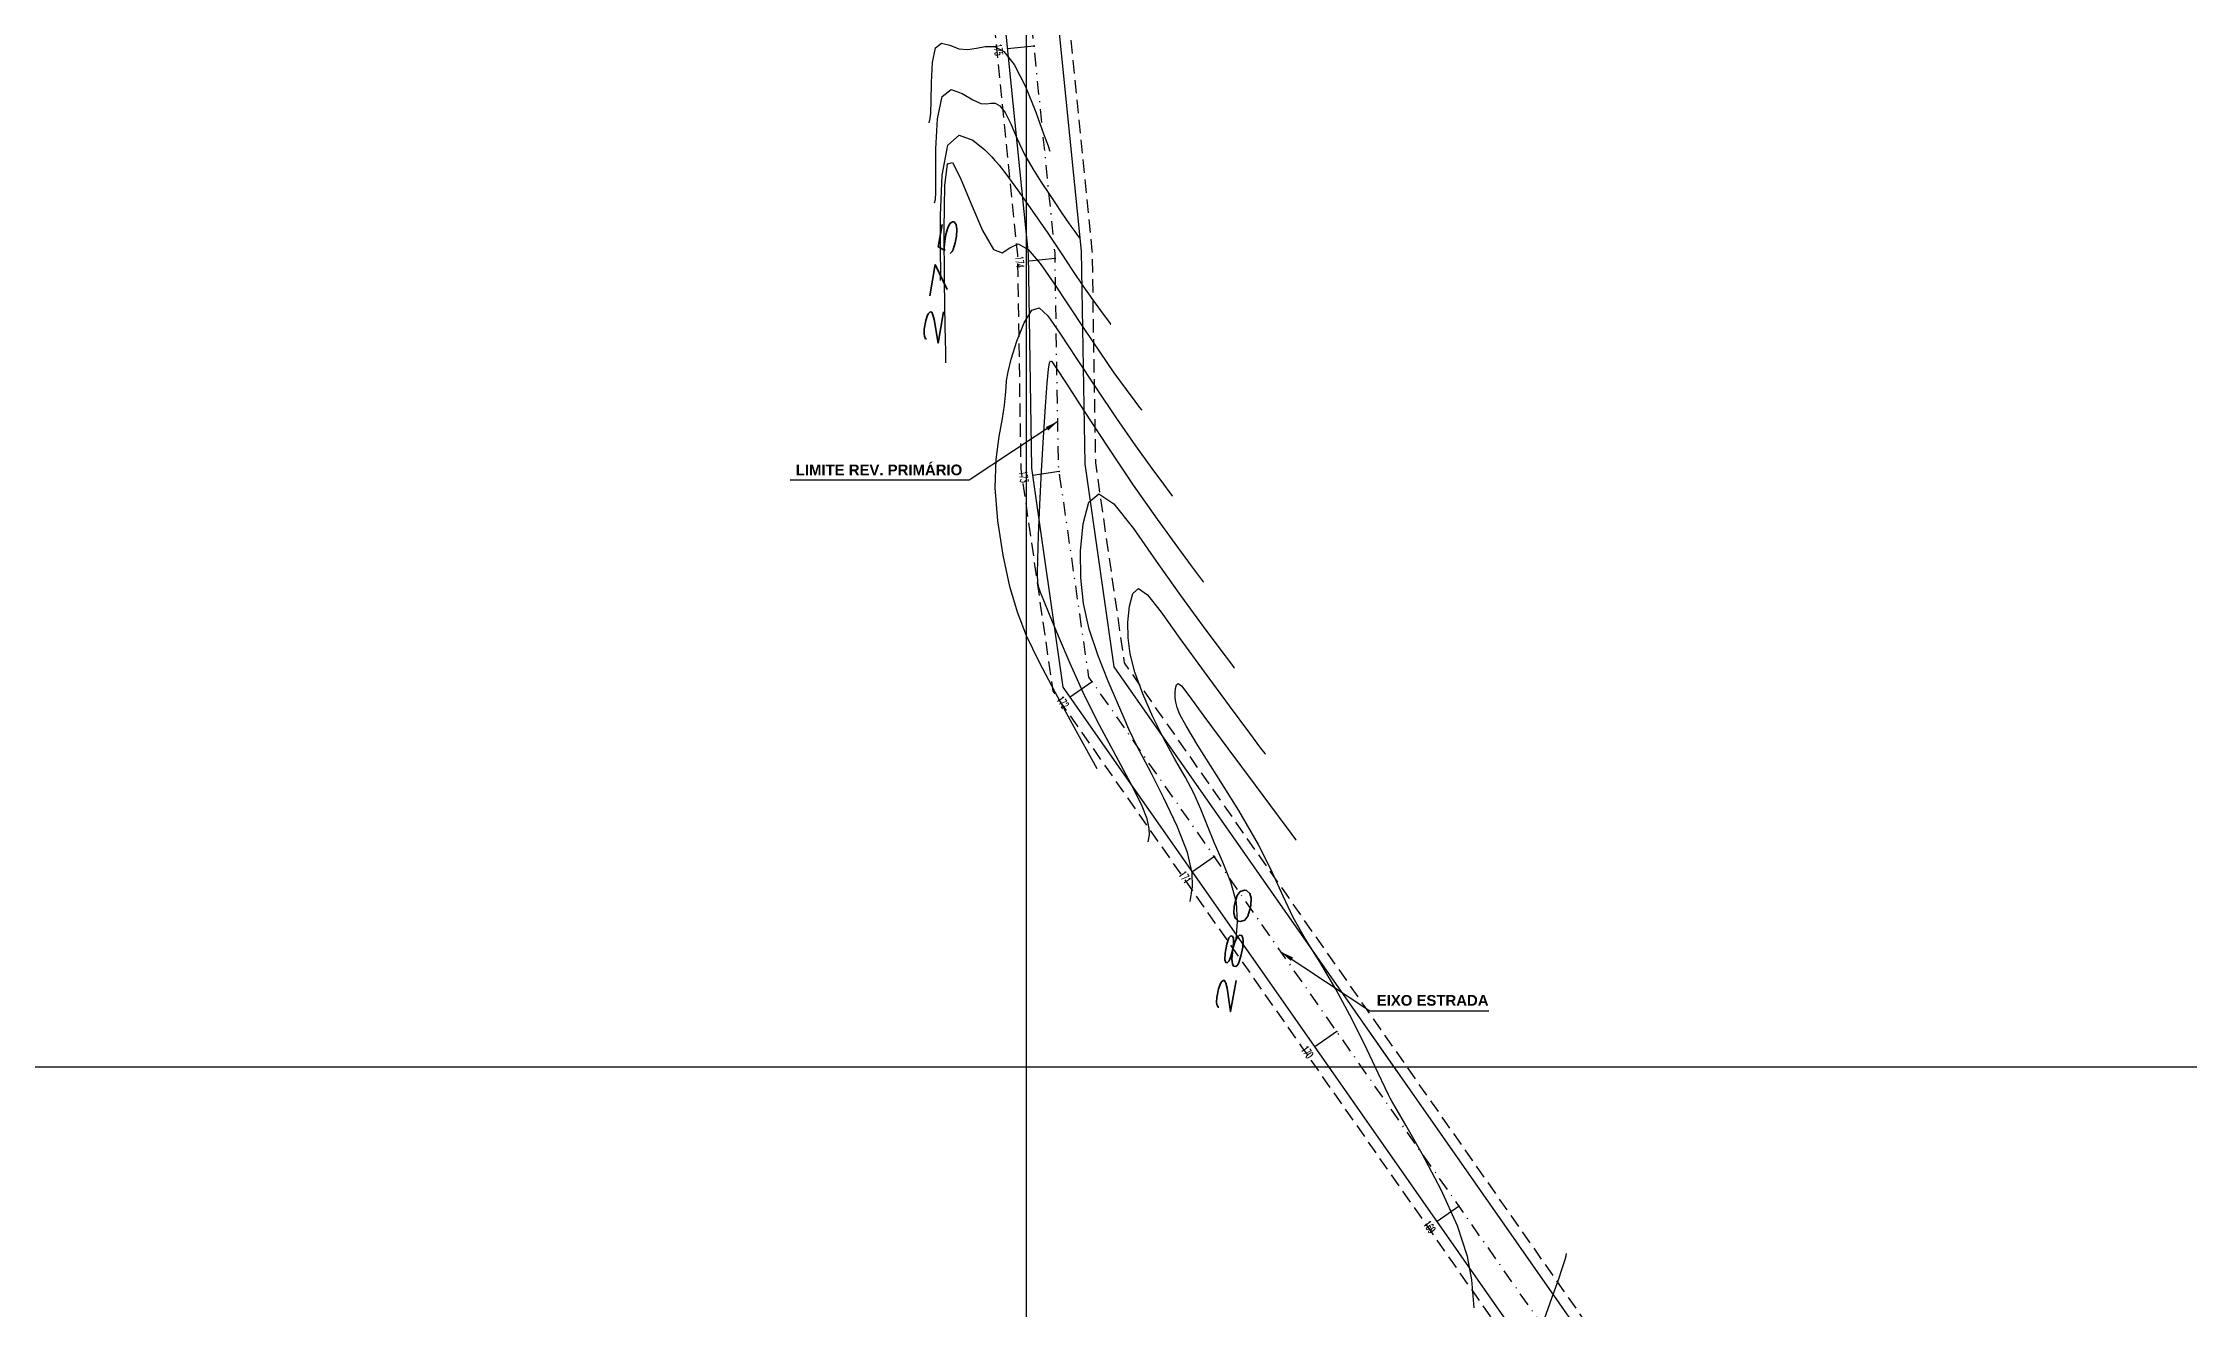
# Model space of a CAD drawing. Header units: millimetres. Extents: x 276147 to 291056, y 9594849 to 9609891.
# Drawn here: x 280826.9 to 281028.1, y 9596945.6 to 9597064.3 of the extents above; entities that cross this region are included whole.
import ezdxf
from ezdxf.enums import TextEntityAlignment as Align

# ---------------------------------------------------------------- set-up
doc = ezdxf.new("R2010")
doc.units = ezdxf.units.MM
doc.header["$LTSCALE"] = 10
for name, pattern in [('CONTINUO', [0]), ('DASHDOTX2', [50.8, 25.4, -12.7, 0, -12.7]), ('HIDDEN', [0.375, 0.25, -0.125])]:
    doc.linetypes.add(name, pattern=pattern)
for name, color, linetype in [('Curvas mestras', 30, 'Continuous'), ('Curvas simples', 9, 'Continuous'), ('Curvas texto', 2, 'Continuous'), ('TG', 7, 'CONTINUO'), ('Top_malha_coord', 8, 'Continuous')]:
    doc.layers.add(name, color=color, linetype=linetype)
doc.styles.add('r80', font='romans.shx')
doc.styles.add('ROMAND', font='romand', dxfattribs={"height": 0.2})
doc.styles.add('SIMPLEX', font='simplex', dxfattribs={"height": 0.2})
doc.styles.add('T7', font='arial.ttf')
doc.dimstyles.new('cadnorma_dim1', dxfattribs={"dimscale": 0, "dimtxt": 2, "dimasz": 1.199999999999999, "dimexe": 1, "dimexo": 2.5, "dimgap": 0.6, "dimtad": 1, "dimzin": 4, "dimdsep": 46, "dimtxsty": 'r80', "dimblk": 'ARCHTICK', "dimblk1": 'ARCHTICK', "dimblk2": 'ARCHTICK', "dimcen": -1, "dimdle": 1, "dimclrd": 1, "dimclre": 1, "dimclrt": 2, "dimaunit": 1, "dimazin": 0, "dimtfac": 1, "dimtix": 1, "dimtmove": 2, "dimatfit": 0, "dimfxl": 1, "dimarcsym": 0})

# ---------------------------------------------------------------- blocks, each defined once
blk = doc.blocks.new('_ArchTick')
at = {"color": 0, "linetype": 'ByBlock', "const_width": 0.15}
blk.add_lwpolyline([(-0.5, -0.5), (0.5, 0.5)], dxfattribs=at)

msp = doc.modelspace()

# ---------------------------------------------------------------- linework, layer by layer
at = {"color": 8, "linetype": 'HIDDEN', "ltscale": 0.5, "elevation": 160.1796621240507, "flags": 128}
for points in [[(281705.3257447103, 9596186.097807938), (281671.0420966857, 9596148.442213606), (281618.3708522619, 9596117.96751722), (281612.1522653525, 9596096.604426004), (281614.0101236665, 9596087.174232556), (281610.8053393826, 9596082.23393807), (281604.9222878393, 9596084.156284798), (281599.9496397175, 9596090.860116001), (281593.3803922225, 9596109.605399935), (281582.0417510347, 9596127.327627068), (281572.6046193693, 9596134.304534238), (281559.9765863478, 9596134.674678959), (281544.3286989689, 9596118.564739116), (281540.658778394, 9596097.818736246), (281537.5093358072, 9596080.228775298), (281520.4284557049, 9596075.011032958), (281502.0332003358, 9596069.391784875), (281494.509547525, 9596070.404022079), (281490.7256996009, 9596076.43605404), (281493.2584685785, 9596098.132715838), (281480.0995632795, 9596101.385524807), (281449.2964902226, 9596100.548274204), (281430.0223790895, 9596096.12669182), (281411.9683109509, 9596097.93913607), (281407.5724122446, 9596102.453821631), (281411.4039140878, 9596110.665556196), (281403.1008950184, 9596132.470582576), (281380.8081796909, 9596137.376344452), (281359.9408718039, 9596130.859888002), (281347.0544783977, 9596114.790196389), (281314.7314768742, 9596091.261051774), (281302.0196165714, 9596075.766356803), (281286.4640279276, 9596063.849675173), (281278.3709921193, 9596057.649837077), (281271.9708323478, 9596051.505744739), (281253.7808607005, 9596050.73446907), (281235.6029599643, 9596054.86117104), (281221.8458024181, 9596066.889702521), (281218.7834329222, 9596074.38328282), (281220.4968017068, 9596082.605134564), (281229.7359844254, 9596099.331536198), (281236.8484486804, 9596107.608992774), (281236.979980318, 9596119.127903767), (281235.6370826386, 9596129.28381643), (281234.0505352953, 9596141.282374846), (281212.8134960154, 9596149.146566434), (281092.4168111571, 9596154.564297132), (281072.9977757005, 9596155.438134354), (281065.8047075431, 9596158.14915656), (281063.8059635049, 9596165.040728634), (281066.3762022938, 9596173.094204625), (281071.6566353667, 9596181.153613526), (281081.5611500744, 9596198.655863922), (281101.2580152763, 9596233.462159524), (281110.9768763188, 9596250.636341654), (281122.9105798664, 9596265.854385952), (281139.2392582729, 9596279.071111804), (281144.5124366145, 9596320.34150084), (281144.6678345738, 9596400.540929634), (281142.6738615293, 9596440.915119793), (281132.673374487, 9596479.71147487), (281130.7173237967, 9596498.969147392), (281132.9373055062, 9596519.560689582), (281123.2639871383, 9596537.496452231), (281115.0194181657, 9596617.069980796), (281104.5392557544, 9596635.017106473), (281094.1622148029, 9596652.131000444), (281062.9990502925, 9596703.525525687), (281028.0758804538, 9596751.42602632), (281004.8557222936, 9596889.161327347), (280985.2271627478, 9596924.87591348), (280973.6552831217, 9596941.402191738), (280950.7410745324, 9596974.150890775), (280928.3153482458, 9597006.224941807), (280925.6195852169, 9597024.964569218), (280925.2975179172, 9597044.877213322), (280917.2359068681, 9597124.57081029), (280911.1712139401, 9597184.52373918), (280889.6831715604, 9597262.502901934), (280877.7477164246, 9597278.852490822), (280862.055065255, 9597314.685484517), (280856.3541850812, 9597353.476188295), (280854.639876525, 9597373.434056284), (280854.116042565, 9597382.033457942), (280871.520011573, 9597404.084292108), (280905.668337576, 9597426.436078487), (280910.5490067642, 9597446.52226166), (280951.9025449565, 9597502.510226574), (280957.1189760176, 9597513.160656158), (280912.2559968092, 9597626.929295046), (280886.4466186127, 9597649.84623889), (280803.0956212914, 9597671.772893883), (280795.5081167346, 9597683.569792682), (280779.3586608997, 9597708.67864036)], [(281710.5178374354, 9596181.402838333), (281675.4873313782, 9596142.926929222), (281624.307053171, 9596113.31488082), (281619.3497790786, 9596096.28485452), (281621.4263888606, 9596085.744313402), (281613.7482014651, 9596073.908101201), (281600.6285639192, 9596078.195075762), (281593.6947889923, 9596087.542782567), (281587.0441809219, 9596106.520228112), (281576.8415557245, 9596122.466869175), (281570.2070225818, 9596127.371804645), (281562.8511565771, 9596127.587415023), (281550.8473176515, 9596115.229125477), (281547.550488274, 9596096.592201235), (281543.6457749243, 9596074.783975355), (281522.4734780471, 9596068.316416942), (281502.6155564374, 9596062.250364274), (281490.3236323596, 9596063.904127834), (281483.4874242715, 9596074.802088458), (281485.5904618715, 9596092.817507926), (281479.3410703855, 9596094.362323103), (281450.1828653127, 9596093.569781242), (281430.4670404004, 9596089.0468674), (281408.7319094135, 9596091.228852794), (281399.1852311144, 9596101.033503352), (281403.8083725086, 9596110.941892164), (281397.904403359, 9596126.446638325), (281381.1197991235, 9596130.14027862), (281364.0658912837, 9596124.81467321), (281351.9303354857, 9596109.681297015), (281319.5752295485, 9596086.128782371), (281306.9185099731, 9596070.701299338), (281290.7209629054, 9596058.29283213), (281282.937430859, 9596052.330095816), (281274.9102619792, 9596044.624090252), (281253.1431036982, 9596043.701137766), (281232.327572161, 9596048.426628146), (281215.9921594214, 9596062.709449701), (281211.4940514419, 9596073.71626432), (281213.8592733805, 9596085.066129155), (281223.9570691917, 9596103.346943974), (281229.8780090109, 9596110.237709327), (281229.9747168267, 9596118.706916755), (281228.6974866962, 9596128.366206406), (281227.6639062291, 9596136.182850303), (281211.4073002868, 9596142.202760234), (281092.1021365739, 9596147.57137357), (281071.5708639357, 9596148.495260356), (281060.0576341382, 9596152.834524348), (281056.4892279477, 9596165.13821506), (281059.9978339799, 9596176.131930728), (281065.6766406024, 9596184.799368419), (281075.468991096, 9596202.103413628), (281095.1658562979, 9596236.909709232), (281105.1438604567, 9596254.541822702), (281117.8909552532, 9596270.797116162), (281132.6517374361, 9596282.744758626), (281137.513299567, 9596320.793644417), (281137.6674998371, 9596400.374957068), (281135.7175383865, 9596439.857995542), (281125.76273324, 9596478.477130141), (281123.6791015143, 9596498.990861015), (281125.744705554, 9596518.150466044), (281116.4442590884, 9596535.394869061), (281108.2124486681, 9596614.84525679), (281098.5236189183, 9596631.437236797), (281088.1766027751, 9596648.501613624), (281057.1675960032, 9596699.64190077), (281021.4475676514, 9596748.635369822), (280998.1501936199, 9596886.828693196), (280979.2754088979, 9596921.171769831), (280967.9212277801, 9596937.38714387), (280945.0056382589, 9596970.137815801), (280921.6238898133, 9597003.579202123), (280918.6276817167, 9597024.407376846), (280918.3032270725, 9597044.46762471), (280910.2714493166, 9597123.86630265), (280904.2661006415, 9597183.232579943), (280883.2747300601, 9597259.409342542), (280871.6426774854, 9597275.343320373), (280855.2660766902, 9597312.738061812), (280849.3979144628, 9597352.667008877), (280847.6581155221, 9597372.921634253), (280846.9665996198, 9597384.273748573), (280866.7319753881, 9597409.316485843), (280899.5195873695, 9597430.777616875), (280904.0800883559, 9597449.546161648), (280945.8950794268, 9597506.15888102), (280949.4739875075, 9597513.465966662), (280906.3575799417, 9597622.805450775), (280883.0489782383, 9597643.501877958), (280798.6812780778, 9597665.69599096), (280789.6207265427, 9597679.783153443), (280773.4712707121, 9597704.892001115)]]:
    msp.add_lwpolyline(points, dxfattribs=at)
at = {"linetype": 'Continuous'}
for p in [(280919.8405597083, 9597064.046279827, 160.1796621240507), (280919.8405597083, 9597064.046279827, 160.1796621240507), (280921.8088993911, 9597044.145221602, 160.1796621240507), (280921.8088993911, 9597044.145221602, 160.1796621240507), (280922.2002675011, 9597024.15325067, 160.1796621240507), (280922.2002675011, 9597024.15325067, 160.1796621240507), (280925.2851497637, 9597004.450788975, 160.1796621240507), (280925.2851497637, 9597004.450788975, 160.1796621240507), (280936.7454400404, 9596988.059884785, 160.1796621240507), (280936.7454400404, 9596988.059884785, 160.1796621240507), (280948.2058938354, 9596971.669094963, 160.1796621240507), (280948.2058938354, 9596971.669094963, 160.1796621240507), (280959.6718222407, 9596955.282134313, 160.1796621240507), (280959.6718222407, 9596955.282134313, 160.1796621240507)]:
    msp.add_point(p, dxfattribs=at)
at = {"layer": 'Curvas mestras', "linetype": 'CONTINUO'}
for points in [[(280911.0819289017, 9597042.079492047, -223.312393123077), (280911.0948231664, 9597042.851595074, -223.3374352305222), (280911.0811798348, 9597044.797607766, -223.4014777324304), (280911.0617171627, 9597048.1679616, -223.5123110948738), (280911.2165748397, 9597051.939253574, -223.6327835124943), (280911.7657531657, 9597054.769623827, -223.7145075639968), (280912.8275079984, 9597055.692048168, -223.7234211436849), (280914.1131354276, 9597055.23884717, -223.682763114772), (280915.2321881073, 9597054.317180082, -223.6300977344184), (280915.8894703592, 9597053.66382518, -223.5954940264022), (280916.170770205, 9597053.334045887, -223.5790408375), (280916.2571273308, 9597053.212723654, -223.5733317486269), (280916.3310599684, 9597053.152587606, -223.5698770658022), (280916.5810115401, 9597052.877760615, -223.5558538735753), (280917.1969070049, 9597052.080210224, -223.5173558236242), (280918.2936365047, 9597050.564487861, -223.4456720311686), (280919.6859568896, 9597048.58547051, -223.3528730192596), (280921.113594188, 9597046.510618025, -223.2562246618003), (280922.3687000371, 9597044.639839306, -223.169726894263), (280923.4531425469, 9597043.002859334, -223.0943162711014), (280924.421216431, 9597041.561850132, -223.0276633230647), (280925.3061572368, 9597040.297217347, -222.9684588090427), (280926.0569518172, 9597039.262284182, -222.9194740861679), (280926.6015268463, 9597038.528602453, -222.8845005964072), (280926.8952812139, 9597038.135087281, -222.8657088481964), (280927.0035066648, 9597037.990107955, -222.8587855675982), (280927.0189671587, 9597037.969397053, -222.85779654732)], [(280938.7730477561, 9596980.336697597, -215.7296012874834), (280938.9177871685, 9596981.93552372, -215.7790875698814), (280938.7986949695, 9596983.766048172, -215.841462389359), (280938.2897028966, 9596985.661224876, -215.9137824763569), (280937.5353009481, 9596987.533741813, -215.9902862832209), (280936.7476181822, 9596989.316218723, -216.0645076455807), (280936.0834281706, 9596990.962425018, -216.1317846325369), (280935.4780854908, 9596992.510710778, -216.1946715978815), (280934.8115932274, 9596994.020573746, -216.2575269829508), (280933.9926731774, 9596995.556840599, -216.3243073647867), (280933.0449410059, 9596997.205664659, -216.3973618393324), (280932.020735084, 9596999.058526184, -216.4786374924847), (280930.9828156714, 9597001.154702809, -216.5681615845791), (280930.0356445386, 9597003.324645638, -216.6582812687523), (280929.2941083418, 9597005.346602166, -216.7394237799712), (280928.8428540943, 9597007.063121313, -216.8047304563484), (280928.6455702538, 9597008.5739618, -216.8581991805371), (280928.6357086393, 9597010.043185757, -216.9065419431103), (280928.7675974733, 9597011.536710693, -216.9528355821061), (280929.0790815993, 9597012.727878483, -216.9856161997562), (280929.6288822606, 9597013.191884385, -216.9897846796342), (280930.4835372713, 9597012.597668445, -216.9531569103969), (280931.7408307152, 9597010.989142003, -216.8752089400337), (280933.5063612425, 9597008.503958205, -216.7583317633512), (280935.7789217635, 9597005.371701475, -216.6100728324058), (280938.1300822335, 9597002.189680332, -216.4586053954812), (280940.0246098634, 9596999.647132542, -216.3372590319162), (280941.0715809165, 9596998.244604291, -216.2702833124462), (280941.4573068829, 9596997.72788346, -216.2456080551168), (280941.5124103074, 9596997.654066343, -216.2420830287997)]]:
    msp.add_polyline3d(points, dxfattribs=at)
at = {"layer": 'Curvas simples', "linetype": 'CONTINUO'}
for points in [[(280909.9915315736, 9597056.860181957, -225.8201039679956), (280910.0995961489, 9597057.243996514, -225.8305118932298), (280910.1646003424, 9597057.802780945, -225.8475177590412), (280910.2078026166, 9597058.909450408, -225.8829148392802), (280910.2270552887, 9597060.645238118, -225.939408166127), (280910.3195346385, 9597062.518487453, -225.9989360330187), (280910.6072501853, 9597063.894319551, -226.0382450110305), (280911.1723381643, 9597064.327257369, -226.0410885539282), (280911.937449671, 9597064.129429119, -226.0192474191104), (280912.7853605159, 9597063.80236484, -225.9915092866543), (280913.6216144719, 9597063.734877516, -225.9725111924022), (280914.44281018, 9597063.864919996, -225.9602881990399), (280915.2683092385, 9597064.017726092, -225.9487247599432), (280916.118275667, 9597063.998671873, -225.9310385053653), (280917.0160601466, 9597063.533691488, -225.8977798759848), (280917.9858137796, 9597062.328861343, -225.8388325294622), (280919.0208801237, 9597060.25636786, -225.7501417784628), (280919.9913625856, 9597057.852845624, -225.6519000198136), (280920.7365590279, 9597055.821040213, -225.5703612974288), (280921.1439933534, 9597054.686883653, -225.5250176061785), (280921.2941005771, 9597054.26903571, -225.5083120130843), (280921.3155447532, 9597054.209343579, -225.5059255080672)], [(280910.5177788987, 9597049.359196415, -224.5630033999591), (280910.5907625254, 9597049.661744284, -224.5714525081243), (280910.6297122537, 9597050.327187512, -224.5924764683263), (280910.6444912268, 9597051.853529586, -224.6421963021534), (280910.6453131567, 9597054.40579423, -224.7258146241915), (280910.7754751962, 9597057.222428495, -224.8154997198984), (280911.2115443459, 9597059.310231242, -224.8751611816374), (280912.055639641, 9597059.962255511, -224.8795832635629), (280913.1120752651, 9597059.616578989, -224.8470493899334), (280914.1107154306, 9597058.997533502, -224.8067176870794), (280914.8453032275, 9597058.679573668, -224.7815526963353), (280915.3651012509, 9597058.637652135, -224.7697447677168), (280915.7832519679, 9597058.6968443, -224.7632906459297), (280916.1965480441, 9597058.686044, -224.7546404002609), (280916.6364029165, 9597058.449414697, -224.7380568638586), (280917.117879216, 9597057.834937269, -224.7082561816464), (280917.6554488986, 9597056.75313821, -224.6620159036505), (280918.2612111714, 9597055.364709381, -224.6043588460566), (280918.9466685586, 9597053.892885244, -224.5423692525623), (280919.7095198439, 9597052.524322, -224.4822098286498), (280920.4922288292, 9597051.299357718, -224.4263573651227), (280921.2234525679, 9597050.221749205, -224.3763670763842), (280921.8488826301, 9597049.29051519, -224.3332969720617), (280922.3823466169, 9597048.485706102, -224.2962157578117), (280922.8547076398, 9597047.782632299, -224.2636948488912), (280923.2858322129, 9597047.166529303, -224.234851637881), (280923.6516044451, 9597046.662331302, -224.2109872820696), (280923.9169098438, 9597046.30489664, -224.1939489238688), (280924.0600210725, 9597046.11318368, -224.1847939528201), (280924.1127464209, 9597046.042552855, -224.1814210741108), (280924.1202783281, 9597046.032462597, -224.1809392353429)], [(280911.5702715517, 9597034.357226329, -222.048802337053), (280911.573095278, 9597034.497239817, -222.0533337380297), (280911.559935077, 9597035.376001636, -222.0823939397492), (280911.5178694426, 9597037.741685946, -222.1607591424512), (280911.4468498823, 9597041.957275985, -222.3003248691352), (280911.4075121911, 9597046.87325479, -222.4622055739423), (280911.4756602502, 9597050.961985866, -222.5948206836734), (280911.7209414352, 9597053.019787036, -222.657328825237), (280912.1883711562, 9597053.138811493, -222.6518461338387), (280912.9168073252, 9597051.735168774, -222.5912280300659), (280913.9074045577, 9597049.31487471, -222.4920329021664), (280915.0105043083, 9597046.74357935, -222.3856313046677), (280916.038748734, 9597044.97683805, -222.3070966465424), (280916.8620038579, 9597044.653344272, -222.2799704439498), (280917.5790431638, 9597045.144343905, -222.2816663994713), (280918.3458669911, 9597045.50421596, -222.2780660992397), (280919.2883094711, 9597044.990438638, -222.2423120035932), (280920.4115348588, 9597043.672865959, -222.1765894844688), (280921.6905431988, 9597041.824449155, -222.0903446830602), (280923.0920164125, 9597039.700263955, -221.9926049551836), (280924.5493759707, 9597037.483899131, -221.8907227664862), (280925.9877262212, 9597035.34106796, -221.7916317770982), (280927.3264822637, 9597033.427906396, -221.7020660128587), (280928.4622991899, 9597031.862237064, -221.6279608901499), (280929.2861438495, 9597030.752308272, -221.5750522689454), (280929.7305413553, 9597030.15699089, -221.5466237436307), (280929.8942659086, 9597029.937663062, -221.5361500812255), (280929.9176559875, 9597029.906330511, -221.534653826468)], [(280925.7480149985, 9596996.292447947, -219.5161264968597), (280923.4319868829, 9597000.472250253, -219.699584859973), (280921.8317499895, 9597003.413335003, -219.8280833593712), (280920.3038421537, 9597006.32512693, -219.954170062931), (280919.1375552333, 9597008.757898372, -220.0573007814495), (280918.2754430223, 9597010.969737986, -220.1470859386285), (280917.5733692896, 9597013.395686498, -220.2406746567253), (280916.9315962162, 9597016.334441891, -220.3498570251653), (280916.427961592, 9597019.539321186, -220.4649870391262), (280916.1846956069, 9597022.627294658, -220.571059650942), (280916.2737050419, 9597025.281436805, -220.656246144234), (280916.5655919922, 9597027.449218977, -220.721422694009), (280916.8806291356, 9597029.144212749, -220.7706417963749), (280917.0778136748, 9597030.398928558, -220.8077992122531), (280917.1710238823, 9597031.321619287, -220.8361636795129), (280917.2128625513, 9597032.039475672, -220.8588471681837), (280917.2612114329, 9597032.696805445, -220.8794165851109), (280917.3950850851, 9597033.506378293, -220.903258046685), (280917.6987830213, 9597034.698081879, -220.9362125181037), (280918.2249337173, 9597036.369454736, -220.9804197849265), (280918.8994895065, 9597038.088646825, -221.0232150123014), (280919.616734682, 9597039.291458987, -221.0482321254935), (280920.3191037913, 9597039.524014274, -221.0417536359422), (280921.1416283707, 9597038.773713645, -221.0006561210288), (280922.2674922094, 9597037.138280284, -220.9244647042619), (280923.8153327884, 9597034.760688609, -220.8154830162206), (280925.6456093969, 9597031.964939931, -220.6871292945838), (280927.5542350119, 9597029.120285794, -220.5556002512717), (280929.3468062876, 9597026.558594441, -220.4356732040436), (280930.8676465651, 9597024.462190948, -220.3364477268446), (280931.9707598524, 9597022.97601409, -220.2656039615653), (280932.5658004937, 9597022.178893488, -220.2275386263177), (280932.7850261523, 9597021.88521816, -220.2135145746546), (280932.8163438168, 9597021.843263974, -220.2115111257557)], [(280930.5425377596, 9596989.439263524, -218.1945740676859), (280930.656985514, 9596990.099628676, -218.2139161093186), (280930.6399065483, 9596990.712067299, -218.2343278652082), (280930.4358869105, 9596991.601687841, -218.2675751271567), (280929.9564854415, 9596992.806627456, -218.316682937348), (280929.2094844732, 9596994.336250078, -218.3818019217837), (280928.2267247069, 9596996.192725075, -218.46236401147), (280927.0499048397, 9596998.367085204, -218.5572383179937), (280925.7601605494, 9597000.8058168, -218.6630425752632), (280924.4484855052, 9597003.444268558, -218.7758316649965), (280923.2053334055, 9597006.174974985, -218.8902683346791), (280922.1189980452, 9597008.719209645, -218.9954466622697), (280921.2772342378, 9597010.755428867, -219.0790684731004), (280920.7375670107, 9597012.061407732, -219.1326969745245), (280920.4366111861, 9597012.812175214, -219.1633400353279), (280920.2807547973, 9597013.282079015, -219.1818668462478), (280920.1922724085, 9597013.752187558, -219.1990479289347), (280920.1569877305, 9597014.530459195, -219.2252592987756), (280920.1766110099, 9597015.931575011, -219.2707783672635), (280920.2509155978, 9597018.166140914, -219.3425110013017), (280920.3719192281, 9597021.028446166, -219.4338765256947), (280920.5297037429, 9597024.208706852, -219.5349227655355), (280920.7121464714, 9597027.39288004, -219.6356022348886), (280920.8983116801, 9597030.249886692, -219.725486103995), (280921.0650581327, 9597032.444392744, -219.7940503829418), (280921.1950926128, 9597033.745955307, -219.834090855988), (280921.2945050023, 9597034.343703143, -219.8516828129327), (280921.3752302026, 9597034.531654209, -219.8562213125082), (280921.4943795434, 9597034.488094378, -219.8524021523448), (280921.8897820631, 9597033.928375259, -219.8261236467191), (280922.8444412205, 9597032.452111414, -219.7585847254636), (280924.5386491666, 9597029.821114259, -219.6383611098539), (280926.7418418232, 9597026.445980728, -219.4835358426467), (280929.1207438024, 9597022.899503626, -219.3195687253868), (280931.3671313118, 9597019.689282484, -219.1692803750888), (280933.2729949373, 9597017.062143832, -219.044934510803), (280934.6553768549, 9597015.199719904, -218.9561556340454), (280935.4010606344, 9597014.20079709, -218.9084535216938), (280935.6757863961, 9597013.832773263, -218.8908790681422), (280935.7150326479, 9597013.78019843, -218.8883684376746)], [(280934.4576761265, 9596983.843663318, -216.9318836418938), (280934.7007165927, 9596985.24601128, -216.9729583036064), (280934.6644480258, 9596986.54658365, -217.0163046267957), (280934.2311928143, 9596988.435776362, -217.0869083151596), (280933.2610505436, 9596990.908284195, -217.1874038246137), (280932.0101198334, 9596993.552504865, -217.2991625987019), (280930.8334960617, 9596995.855261102, -217.3982403637751), (280930.0042746695, 9596997.43841321, -217.4667639073127), (280929.4675413383, 9596998.46396491, -217.5111442341844), (280929.0863778082, 9596999.22895649, -217.5438634585265), (280928.7294543647, 9597000.014026646, -217.5767540495403), (280928.2877894862, 9597001.034218548, -217.6190503778894), (280927.6579911894, 9597002.48817175, -217.6793370840282), (280926.7884402265, 9597004.498417512, -217.7626655614844), (280925.8346102355, 9597006.883031888, -217.8599534561185), (280925.0037455781, 9597009.383977633, -217.9585850435218), (280924.4617140774, 9597011.805753611, -218.0488244116099), (280924.2088523592, 9597014.202987067, -218.1324548764064), (280924.2041195078, 9597016.692839377, -218.2141395211479), (280924.4300796966, 9597019.251647443, -218.2934529326998), (280924.9637344222, 9597021.292434419, -218.3496148489907), (280925.9056912762, 9597022.08740001, -218.3567565241505), (280927.3227099507, 9597021.132622212, -218.2970248990718), (280929.1461645527, 9597018.81969515, -218.1846296368425), (280931.2735762935, 9597015.764092246, -218.0417962206089), (280933.5611811, 9597012.548969507, -217.8905198717515), (280935.7000577821, 9597009.628222333, -217.7518753825829), (280937.3399938581, 9597007.423425723, -217.6467073065836), (280938.2363207756, 9597006.222700693, -217.5893684171282), (280938.5665466398, 9597005.780328361, -217.5682435615712), (280938.6137214763, 9597005.717131888, -217.5652257169388)], [(280961.0971055467, 9596945.774689127, -213.1481815531992), (280960.8693507012, 9596948.389625166, -213.238441900085), (280960.4440849073, 9596950.588120285, -213.3190207016563), (280959.5150482071, 9596953.451972099, -213.4315149741273), (280957.9769150059, 9596956.838440707, -213.5733615546164), (280956.201835116, 9596960.201342816, -213.7191922559545), (280954.6813317089, 9596962.893637525, -213.8379376508787), (280953.7829782363, 9596964.45158819, -213.9070231000337), (280953.3785582843, 9596965.144678228, -213.9378530317594), (280953.2159077228, 9596965.425697302, -213.9503266876241), (280953.0588605722, 9596965.72662234, -213.963340158833), (280952.7352454428, 9596966.396178244, -213.9917768615673), (280952.0888900951, 9596967.762278171, -214.0495170746839), (280951.0183861662, 9596970.016723996, -214.1448815569423), (280949.6413768191, 9596972.806883464, -214.2639534297892), (280948.1302690868, 9596975.644010045, -214.3872561964348), (280946.6425644417, 9596978.143079862, -214.4990114420329), (280945.276138075, 9596980.333940594, -214.5982325359622), (280944.1139606064, 9596982.350156594, -214.6876307128954), (280943.1720223121, 9596984.343798785, -214.7718681830706), (280942.1983990757, 9596986.540951505, -214.8634104930357), (280940.8741854368, 9596989.186203694, -214.9766741196767), (280939.0134175223, 9596992.383905925, -215.118811473509), (280936.9618798221, 9596995.677456344, -215.2679190964813), (280935.1982954218, 9596998.470017724, -215.3948296226703), (280934.0841131891, 9597000.319324251, -215.4777949292005), (280933.5116841384, 9597001.401404707, -215.5247441804062), (280933.2560840779, 9597002.046865255, -215.5510259997939), (280933.1266934726, 9597002.53904771, -215.5697515940086), (280933.0701264431, 9597002.972256359, -215.585082853588), (280933.0672987703, 9597003.393532138, -215.5989443449912), (280933.1051152524, 9597003.82177494, -215.6122182642833), (280933.194427777, 9597004.163322555, -215.6216175706617), (280933.3520742432, 9597004.296367763, -215.6228127823237), (280933.6443645897, 9597004.062713685, -215.6092888890093), (280934.3354978758, 9597003.15858785, -215.5657881901974), (280935.7391471915, 9597001.243824162, -215.4748672858372), (280937.9966614299, 9596998.194434451, -215.329625846029), (280940.5601066876, 9596994.751139332, -215.1653354410923), (280942.7092268661, 9596991.870838357, -215.0278107044545), (280943.9068400577, 9596990.266507896, -214.9511982279624), (280944.3480661273, 9596989.675438566, -214.9229725686858), (280944.4110991367, 9596989.590999804, -214.9189403078894)], [(280971.8994285691, 9596930.324576471, -211.4243194632258), (280969.7730610521, 9596934.446429221, -211.6020717176403), (280968.4386715376, 9596937.29192756, -211.7221014499923), (280967.4277544547, 9596940.004013924, -211.831266173071), (280967.0955834078, 9596942.079462413, -211.9059441311078), (280967.3110949536, 9596943.688252361, -211.9543362668742), (280967.8216423941, 9596945.168667397, -211.9925992753382), (280968.4028863417, 9596946.759731615, -212.0330690002561), (280968.9437106358, 9596948.303422011, -212.0727977057946), (280969.3613084279, 9596949.542457042, -212.1050167972247), (280969.5977582609, 9596950.290727366, -212.1247903733424), (280969.6947042408, 9596950.646812402, -212.1345128236248), (280969.7186768692, 9596950.78046577, -212.1384112765922), (280969.7254774937, 9596950.836072652, -212.1400969382633), (280969.7279818818, 9596950.856559504, -212.1407179972415), (280969.7283396499, 9596950.859485345, -212.1408066919215)]]:
    msp.add_polyline3d(points, dxfattribs=at)
at = {"layer": 'TG', "color": 3, "linetype": 'Continuous'}
for p, q in [((280919.8405597083, 9597064.046279827, 160.1796621240507), (280917.3532534394, 9597063.794669954, 160.1796621240507)), ((280921.8088993911, 9597044.145221602, 160.1796621240507), (280919.3659424185, 9597043.898097996, 160.1796621240507)), ((280922.2002675011, 9597024.15325067, 160.1796621240507), (280919.725740156, 9597023.797280982, 160.1796621240507)), ((280922.2002675011, 9597024.15325067, 160.1796621240507), (280919.7257401574, 9597023.79728098, 160.1796621240507)), ((280925.2851497637, 9597004.450788975, 160.1796621240507), (280923.236286732, 9597003.018252676, 160.1796621240507)), ((280936.7454400404, 9596988.059884785, 160.1796621240507), (280934.6965770671, 9596986.627348522, 160.1796621240507)), ((280948.2058938354, 9596971.669094963, 160.1796621240507), (280946.1575237439, 9596970.235853894, 160.1796621240507)), ((280959.6718222407, 9596955.282134313, 160.1796621240507), (280957.6234522104, 9596953.848893289, 160.1796621240507))]:
    msp.add_line(p, q, dxfattribs=at)
at = {"layer": 'TG', "color": 1, "linetype": 'DASHDOTX2', "ltscale": 0.005, "elevation": 160.1796621240507, "flags": 128}
msp.add_lwpolyline([(281790.7268869359, 9596216.427577747), (281789.4419953647, 9596215.538653059), (281713.6258222786, 9596190.015370687), (281673.2647140323, 9596145.684571415), (281621.3389527166, 9596115.64119902), (281615.7510222154, 9596096.444640262), (281617.7182562636, 9596086.45927298), (281612.276770424, 9596078.071019635), (281602.7754258794, 9596081.175680282), (281596.8222143546, 9596089.201449282), (281590.2122865723, 9596108.062814023), (281579.4416533798, 9596124.897248125), (281571.4058209757, 9596130.83816944), (281561.4138714623, 9596131.13104699), (281547.5880083105, 9596116.896932298), (281544.1046333342, 9596097.205468744), (281540.5775553655, 9596077.506375324), (281521.4509668761, 9596071.66372495), (281502.3243783867, 9596065.821074575), (281492.4165899422, 9596067.154074958), (281487.1065619363, 9596075.61907125), (281489.424465225, 9596095.475111881), (281479.7203168323, 9596097.873923955), (281449.7396777679, 9596097.059027724), (281430.2447097449, 9596092.586779607), (281410.3501101822, 9596094.58399443), (281403.3788216795, 9596101.743662491), (281407.606143298, 9596110.803724177), (281400.5026491884, 9596129.458610447), (281380.9639894072, 9596133.758311536), (281362.0033815439, 9596127.837280607), (281349.4924069416, 9596112.235746702), (281317.1533532111, 9596088.69491707), (281304.4690632719, 9596073.23382807), (281288.5924954164, 9596061.071253652), (281280.6542114894, 9596054.989966448), (281273.4405471637, 9596048.064917497), (281253.4619821996, 9596047.21780342), (281233.9652660625, 9596051.643899594), (281218.9189809201, 9596064.799576113), (281215.1387421818, 9596074.049773568), (281217.1780375437, 9596083.83563186), (281226.8465268085, 9596101.339240085), (281233.3632288458, 9596108.923351051), (281233.4773485725, 9596118.917410262), (281232.1672846674, 9596128.82501142), (281230.8572207621, 9596138.732612574), (281212.1103981511, 9596145.674663335), (281092.2594738657, 9596151.067835353), (281072.2843198184, 9596151.966697356), (281062.9311708404, 9596155.491840454), (281060.1475957258, 9596165.089471845), (281063.1870181368, 9596174.613067677), (281068.6666379847, 9596182.976490973), (281078.515070585, 9596200.379638772), (281098.2119357871, 9596235.18593438), (281108.0603683878, 9596252.589082178), (281120.4007675595, 9596268.325751055), (281135.9454978545, 9596280.907935213), (281141.0128680904, 9596320.567572625), (281141.1676672056, 9596400.45794335), (281139.1956999575, 9596440.386557667), (281129.2180538635, 9596479.094302505), (281127.1982126556, 9596498.980004204), (281129.3410055299, 9596518.855577812), (281119.8541231133, 9596536.445660645), (281111.6159334168, 9596615.957618793), (281101.5314373364, 9596633.227171635), (281091.1694087888, 9596650.31630703), (281060.0833231477, 9596701.58371323), (281024.7617240526, 9596750.030698072), (281001.5029579565, 9596887.99501027), (280982.2512858229, 9596923.023841655), (280970.7882554504, 9596939.3946678), (280947.8733563958, 9596972.144353287), (280924.9696190296, 9597004.902071966), (280922.1236334663, 9597024.68597303), (280921.8003724947, 9597044.672419015), (280913.7536780926, 9597124.218556473), (280907.7186572907, 9597183.87815956), (280886.4789508103, 9597260.956122238), (280874.6951969551, 9597277.097905597), (280858.6605709725, 9597313.711773163), (280852.876049772, 9597353.071598586), (280851.1489960236, 9597373.17784527), (280850.5413210922, 9597383.153603258), (280869.1259934803, 9597406.700388975), (280902.5939624727, 9597428.606847681), (280907.3145475598, 9597448.034211652), (280948.8988121914, 9597504.334553793), (280953.2964817624, 9597513.313311411), (280909.3067883757, 9597624.867372911), (280884.7477984255, 9597646.674058424), (280800.8884496848, 9597668.734442422), (280792.5644216387, 9597681.676473062), (280757.4817696955, 9597736.22227156)], dxfattribs=at)
at = {"layer": 'TG', "color": 8, "linetype": 'CONTINUO', "elevation": 160.1796621240507}
for points in [[(280947.0649748854, 9596968.938936153), (280945.8249862952, 9596970.711112231), (280922.5798124461, 9597003.95716494), (280919.6265250737, 9597024.486975756), (280919.3024114788, 9597044.52613737), (280911.266371824, 9597123.966946598), (280906.7649267752, 9597168.466283675)], [(280953.9696567365, 9596967.792343304), (280949.9217264903, 9596973.577594357), (280927.3594256121, 9597005.846978996), (280924.6207418597, 9597024.88497031), (280924.2983335105, 9597044.818700662), (280916.2409843608, 9597124.470166344), (280911.8108055971, 9597168.26499578)], [(281024.234023888, 9596768.19940014), (281003.8977896274, 9596888.828093896), (280984.3769121993, 9596924.346750103), (280972.8361323599, 9596940.828613471), (280950.3556392441, 9596972.957451683)], [(281019.1074179825, 9596768.531879304), (280999.1081262889, 9596887.16192665), (280980.1256594495, 9596921.700933212), (280968.7403785443, 9596937.960722137), (280946.1161724037, 9596970.294952717)]]:
    msp.add_lwpolyline(points, dxfattribs=at)
at = {"layer": 'Top_malha_coord'}
for p, q in [((280919.1202998299, 9594947.77740042), (280919.1202998299, 9597782.248645676)), ((280704.9449592536, 9596968.365639728), (282519.1202998299, 9596968.365639726))]:
    msp.add_line(p, q, dxfattribs=at)

# ---------------------------------------------------------------- texts
at = {"layer": 'Curvas texto', "extrusion": (-0.0200587750042602, 0.03274469824035457, 0.999262443146182), "style": 'SIMPLEX'}
for s, rotation, width, p, p2 in [('275', 228.8100282293883, 3.299405103085591, (-5252667.960581251, -8030963.509994976, 308394.3670167998), (-5252676.341569588, -8030973.086902429, 308394.3670167998)), ('280', 227.6824526870471, 3.299405180584541, (-5252658.575903049, -8030895.524303255, 308399.3670167996), (-5252667.143729136, -8030904.934430012, 308399.3670167996))]:
    msp.add_text(s, height=1.5, rotation=rotation, dxfattribs=dict(at, width=width)).set_placement(p, p2, align=Align.FIT)
at = {"layer": 'TG', "color": 5, "extrusion": (-0.006345675803276231, 0.06145138499472315, 0.998089905610126), "style": 'ROMAND', "width": 0.5403508760424074}
msp.add_text('175', height=0.7500000000000001, rotation=89.98057422364093, dxfattribs=at).set_placement((-1265213.247243914, -9499257.53735193, 588130.1253173787), (-1265213.246870966, -9499256.437351996, 588130.1253173787), align=Align.FIT)
at = {"layer": 'TG', "color": 5, "extrusion": (-0.006345675809676877, 0.06145138499406218, 0.998089905610126), "style": 'ROMAND', "width": 0.5310344780308227}
msp.add_text('174', height=0.7500000000000001, rotation=89.98057429627417, dxfattribs=at).set_placement((-1265213.206559176, -9499237.577349788, 588128.8898654616), (-1265213.206186229, -9499236.47734986, 588128.8898654616), align=Align.FIT)
at = {"layer": 'TG', "color": 5, "extrusion": (-0.008923874839890811, 0.06113022801374077, 0.998089905610126), "style": 'ROMAND', "width": 0.5403508742122852}
msp.add_text('173', height=0.7500000000000001, rotation=89.98057427208501, dxfattribs=at).set_placement((-1664265.477508621, -9437720.96634784, 584321.2342119782), (-1664265.477135674, -9437719.866347909, 584321.2342119782), align=Align.FIT)
at = {"layer": 'TG', "color": 5, "extrusion": (-0.03553999165548911, 0.05053166643103847, 0.998089905610126), "style": 'ROMAND'}
for s, rotation, width, p, p2 in [('172', 89.98057412657187, 0.5403508746702425, (-5750784.491841028, -7673598.230693282, 475128.4194835799), (-5750784.491468078, -7673597.13069335, 475128.4194835799)), ('171', 89.98057436910473, 0.6039215652957368, (-5750784.422229923, -7673578.269011234, 475127.1839276825), (-5750784.421856978, -7673577.169011303, 475127.1839276825)), ('170', 89.98057417503239, 0.5403508732976119, (-5750784.366986321, -7673558.306431054, 475125.9483161943), (-5750784.366613372, -7673557.206431125, 475125.9483161943)), ('169', 89.980574078062, 0.5499999974323688, (-5750784.318425942, -7673538.344691946, 475124.7127567651), (-5750784.318052991, -7673537.244692015, 475124.7127567651))]:
    msp.add_text(s, height=0.7500000000000002, rotation=rotation, dxfattribs=dict(at, width=width)).set_placement(p, p2, align=Align.FIT)
at = {"layer": 'Top_malha_coord', "color": 7, "char_height": 1, "style": 'T7'}
for s, insert, attachment_point in [('{\\fArial|b1|i0|c0|p34;LIMITE REV. PRIMÁRIO}', (280913.1020722073, 9597024.815914039, 160.1796621240507), 3), ('{\\fArial|b1|i0|c0|p34;EIXO ESTRADA}', (280951.9539609894, 9596975.089243548, 160.1796621240507), 1)]:
    msp.add_mtext_dynamic_manual_height_columns(s, width=16.67673822349752, gutter_width=12.5, heights=[0], dxfattribs=dict(at, insert=insert, attachment_point=attachment_point))

# ---------------------------------------------------------------- leaders
at = {"linetype": 'CONTINUO'}
for points in [[(280922.0564199898, 9597028.84162014, 160.1796621240507), (280913.743718584, 9597023.344005452, 160.1796621240507), (280896.9680929637, 9597023.344005452, 160.1796621240507)], [(280942.999613207, 9596979.114949647, 160.1796621240507), (280951.3123146127, 9596973.61733496, 160.1796621240507), (280962.4484586843, 9596973.61733496, 160.1796621240507)]]:
    msp.add_leader(points, dimstyle='cadnorma_dim1', override={"dimscale": 1, "dimgap": 0.6, "dimtad": 0, "dimzin": 1, "dimclrd": 256}, dxfattribs=at)

doc.saveas('drawing.dxf')
